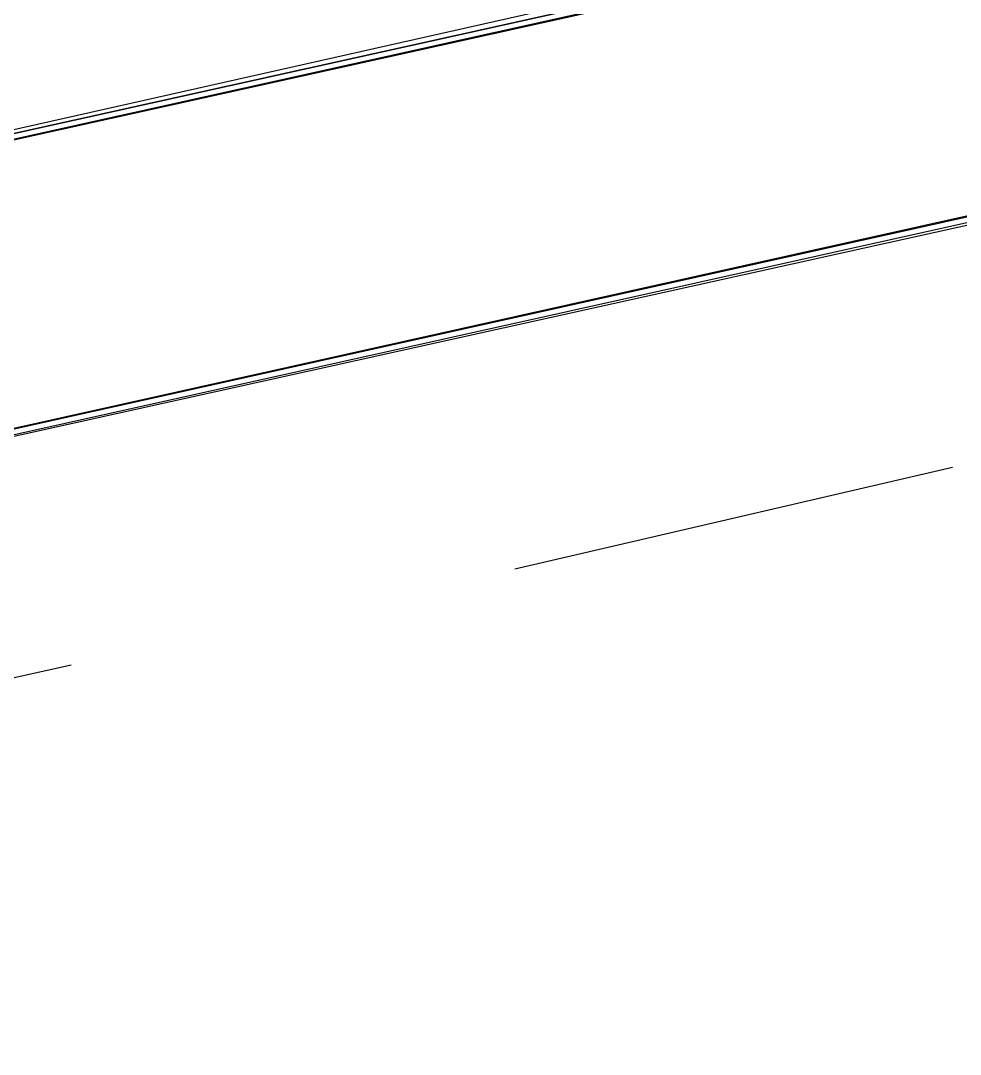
# Model space of a CAD drawing. Header units: inches. Extents: x -1841 to -80, y -100 to 1021.
# Drawn here: x -759.4 to -746.43, y 394.3 to 408.56 of the extents above; entities that cross this region are included whole.
import ezdxf

# ---------------------------------------------------------------- set-up
doc = ezdxf.new("R2010")
doc.units = ezdxf.units.IN
doc.header["$MEASUREMENT"] = 0
doc.layers.add('PDF_Geometry', color=7, linetype='Continuous', true_color=0x777777)

msp = doc.modelspace()

# ---------------------------------------------------------------- linework, layer by layer
at = {"layer": 'PDF_Geometry', "color": 7, "lineweight": 25}
for points in [[(-679.529, 420.603), (-698.308, 416.384), (-698.308, 416.466), (-775.987, 399.177), (-698.308, 416.384), (-698.308, 416.466), (-775.987, 399.177), (-775.987, 399.26), (-698.308, 416.549), (-679.529, 420.686), (-698.308, 416.466), (-679.529, 420.686)], [(-700.293, 416.136), (-775.987, 399.26), (-776.897, 403.065), (-701.121, 419.858)], [(-745.462, 419.196), (-752.741, 417.625), (-752.659, 417.211), (-752.741, 417.625), (-744.469, 419.445), (-744.386, 419.114), (-752.659, 417.211), (-752.659, 417.046), (-752.99, 416.963), (-751.17, 408.773), (-776.897, 403.065), (-776.897, 403.148), (-751.17, 408.856), (-776.897, 403.148), (-751.17, 408.938)], [(-752.576, 400.997), (-746.537, 402.403)], [(-782.853, 394.296), (-758.698, 399.673)]]:
    msp.add_lwpolyline(points, dxfattribs=at)

doc.saveas('drawing.dxf')
